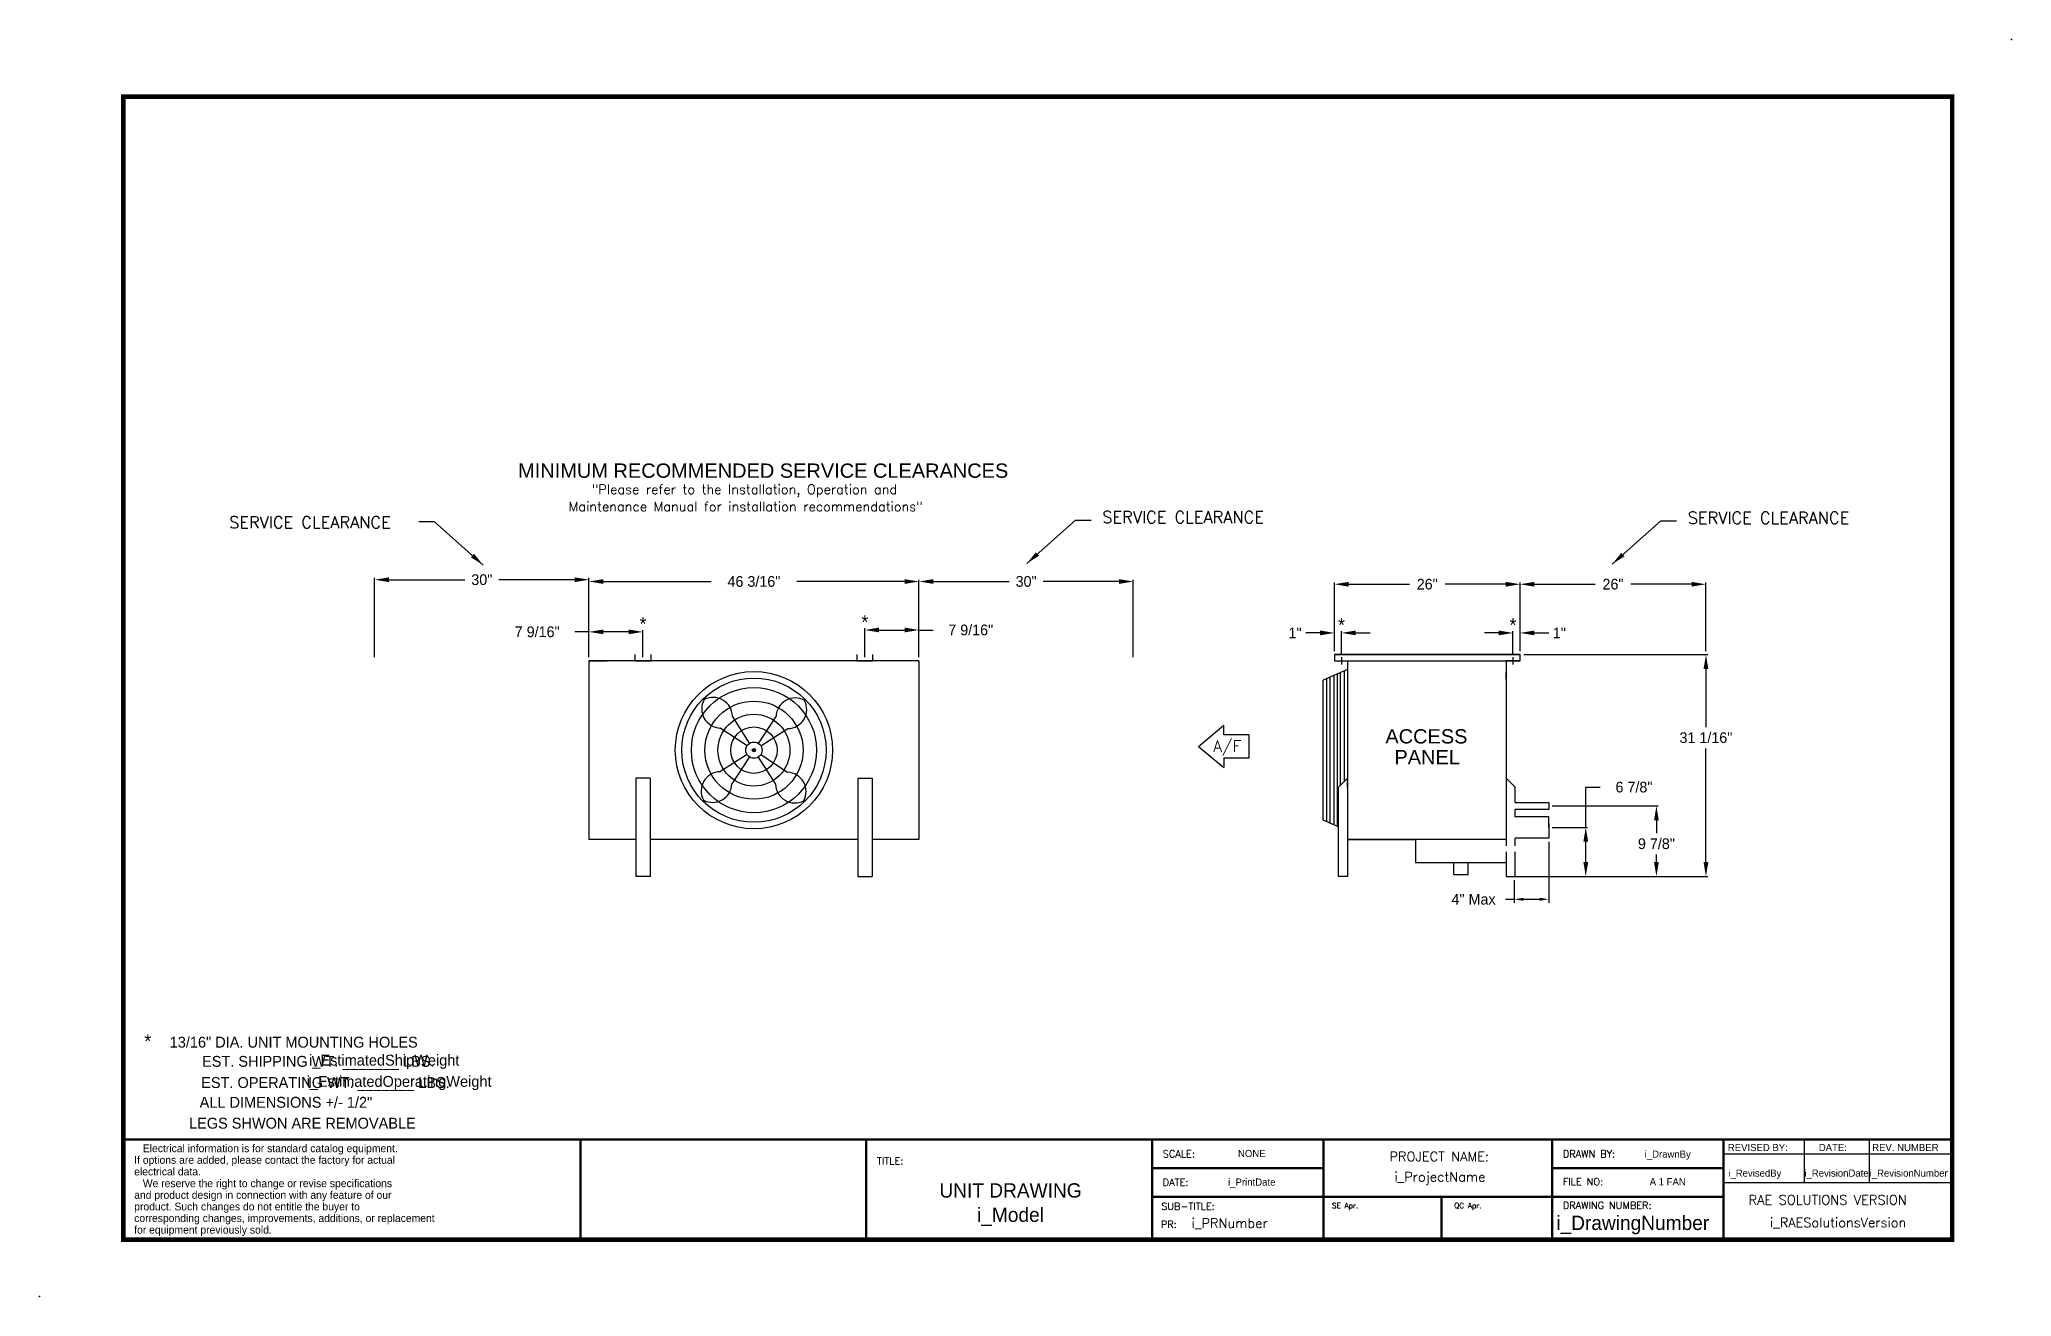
# Model space of a CAD drawing. Extents: x -1 to 275, y -26 to 150.
import ezdxf
from ezdxf.enums import TextEntityAlignment as Align

# ---------------------------------------------------------------- set-up
doc = ezdxf.new("R2010")
doc.units = 0
doc.header["$MEASUREMENT"] = 0
doc.layers.get('0').update_dxf_attribs({"linetype": 'CONTINUOUS'})
doc.layers.get('Defpoints').update_dxf_attribs({"linetype": 'CONTINUOUS'})
doc.layers.add('0 Unit', color=7, linetype='CONTINUOUS')
doc.styles.add('dimentions', font='arial.ttf')
doc.styles.add('SIMPLEX', font='SIMPLEX')
doc.dimstyles.get("Standard").update_dxf_attribs({"dimtxt": 1.5, "dimasz": 2, "dimexe": 0.25, "dimexo": 0.5, "dimgap": 0.75, "dimtad": 0, "dimtih": 1, "dimtoh": 1, "dimdec": 4, "dimzin": 0, "dimdsep": 46, "dimlunit": 5, "dimtxsty": 'STANDARD', "dimcen": 0.125, "dimclrd": 1, "dimclre": 1, "dimclrt": 1, "dimadec": 0, "dimazin": 0, "dimtfac": 1, "dimtdec": 4, "dimtofl": 0, "dimtmove": 0, "dimatfit": 3, "dimfxl": 1, "dimfrac": 2, "dimtolj": 1, "dimtzin": 0, "dimarcsym": 0})

# ---------------------------------------------------------------- blocks, each defined once
blk = doc.blocks.new('*D20')
at = {"layer": '0 Unit', "lineweight": -2}
for p, q in [((76.19, 63.27), (76.19, 74.13)), ((78.19, 73.88), (93.28, 73.88)), ((120.38, 73.88), (105.28, 73.88)), ((122.38, 63.27), (122.38, 74.13))]:
    blk.add_line(p, q, dxfattribs=at)
at = {"layer": '0 Unit'}
for points in [[(78.19, 74.21), (78.19, 73.55), (76.19, 73.88)], [(120.38, 74.21), (120.38, 73.55), (122.38, 73.88)]]:
    blk.add_solid(points, dxfattribs=at)
at = {"layer": 'Defpoints', "color": 0}
for p in [(122.38, 73.88), (76.19, 62.77), (122.38, 62.77)]:
    blk.add_point(p, dxfattribs=at)
at = {"layer": '0 Unit', "insert": (99.28, 73.88), "char_height": 1.5, "attachment_point": 5}
blk.add_mtext('\\A1;46 3/16"', dxfattribs=at)
blk = doc.blocks.new('*D21')
at = {"layer": '0 Unit', "lineweight": -2}
for p, q in [((76.19, 66.83), (74.19, 66.83)), ((76.19, 63.27), (76.19, 67.08)), ((81.75, 66.83), (78.19, 66.83)), ((83.75, 63.27), (83.75, 67.08))]:
    blk.add_line(p, q, dxfattribs=at)
at = {"layer": '0 Unit'}
for points in [[(78.19, 67.16), (78.19, 66.5), (76.19, 66.83)], [(81.75, 67.16), (81.75, 66.5), (83.75, 66.83)]]:
    blk.add_solid(points, dxfattribs=at)
at = {"layer": 'Defpoints', "color": 0}
for p in [(76.19, 66.83), (76.19, 62.77), (83.75, 62.77)]:
    blk.add_point(p, dxfattribs=at)
at = {"layer": '0 Unit', "insert": (68.94, 66.83), "char_height": 1.5, "attachment_point": 5}
blk.add_mtext('\\A1;7 9/16"', dxfattribs=at)
blk = doc.blocks.new('*D22')
at = {"layer": '0 Unit', "lineweight": -2}
for p, q in [((114.81, 63.27), (114.81, 67.34)), ((116.81, 67.09), (120.38, 67.09)), ((122.38, 63.27), (122.38, 67.34)), ((122.38, 67.09), (124.38, 67.09))]:
    blk.add_line(p, q, dxfattribs=at)
at = {"layer": '0 Unit'}
for points in [[(116.81, 67.43), (116.81, 66.76), (114.81, 67.09)], [(120.38, 67.43), (120.38, 66.76), (122.38, 67.09)]]:
    blk.add_solid(points, dxfattribs=at)
at = {"layer": 'Defpoints', "color": 0}
for p in [(122.38, 67.09), (114.81, 62.77), (122.38, 62.77)]:
    blk.add_point(p, dxfattribs=at)
at = {"layer": '0 Unit', "insert": (129.63, 67.09), "char_height": 1.5, "attachment_point": 5}
blk.add_mtext('\\A1;7 9/16"', dxfattribs=at)
blk = doc.blocks.new('*D23')
at = {"layer": '0 Unit', "lineweight": -2}
for p, q in [((46.19, 63.27), (46.19, 74.38)), ((48.19, 74.13), (58.81, 74.13)), ((74.19, 74.13), (63.56, 74.13)), ((76.19, 63.27), (76.19, 74.38))]:
    blk.add_line(p, q, dxfattribs=at)
at = {"layer": '0 Unit'}
for points in [[(48.19, 74.46), (48.19, 73.8), (46.19, 74.13)], [(74.19, 74.46), (74.19, 73.8), (76.19, 74.13)]]:
    blk.add_solid(points, dxfattribs=at)
at = {"layer": 'Defpoints', "color": 0}
for p in [(76.19, 74.13), (46.19, 62.77), (76.19, 62.77)]:
    blk.add_point(p, dxfattribs=at)
at = {"layer": '0 Unit', "insert": (61.19, 74.13), "char_height": 1.5, "attachment_point": 5}
blk.add_mtext('\\A1;30"', dxfattribs=at)
blk = doc.blocks.new('*D24')
at = {"layer": '0 Unit', "lineweight": -2}
for p, q in [((122.38, 63.27), (122.38, 74.13)), ((124.38, 73.88), (135, 73.88)), ((150.38, 73.88), (139.75, 73.88)), ((152.38, 63.27), (152.38, 74.13))]:
    blk.add_line(p, q, dxfattribs=at)
at = {"layer": '0 Unit'}
for points in [[(124.38, 74.21), (124.38, 73.55), (122.38, 73.88)], [(150.38, 74.21), (150.38, 73.55), (152.38, 73.88)]]:
    blk.add_solid(points, dxfattribs=at)
at = {"layer": 'Defpoints', "color": 0}
for p in [(152.38, 73.88), (122.38, 62.77), (152.38, 62.77)]:
    blk.add_point(p, dxfattribs=at)
at = {"layer": '0 Unit', "insert": (137.38, 73.88), "char_height": 1.5, "attachment_point": 5}
blk.add_mtext('\\A1;30"', dxfattribs=at)
blk = doc.blocks.new('*D27')
at = {"lineweight": -2}
for p, q in [((207.03, 63.64), (232.79, 63.64)), ((232.54, 61.64), (232.54, 53.51)), ((232.54, 34.59), (232.54, 50.51)), ((205.72, 32.59), (232.79, 32.59))]:
    blk.add_line(p, q, dxfattribs=at)
for points in [[(232.21, 61.64), (232.88, 61.64), (232.54, 63.64)], [(232.21, 34.59), (232.88, 34.59), (232.54, 32.59)]]:
    blk.add_solid(points)
at = {"layer": 'Defpoints', "color": 0}
for p in [(206.53, 63.64), (205.22, 32.59), (232.54, 32.59)]:
    blk.add_point(p, dxfattribs=at)
at = {"insert": (232.54, 52.01), "char_height": 1.5, "attachment_point": 5}
blk.add_mtext('\\A1;31 1/16"', dxfattribs=at)
blk = doc.blocks.new('*D28')
at = {"lineweight": -2}
for p, q in [((180.53, 64.14), (180.53, 73.75)), ((182.53, 73.5), (191.03, 73.5)), ((204.53, 73.5), (196.03, 73.5)), ((206.53, 64.14), (206.53, 73.75))]:
    blk.add_line(p, q, dxfattribs=at)
for points in [[(182.53, 73.83), (182.53, 73.16), (180.53, 73.5)], [(204.53, 73.83), (204.53, 73.16), (206.53, 73.5)]]:
    blk.add_solid(points)
at = {"layer": 'Defpoints', "color": 0}
for p in [(206.53, 73.5), (180.53, 63.64), (206.53, 63.64)]:
    blk.add_point(p, dxfattribs=at)
at = {"insert": (193.53, 73.5), "char_height": 1.5, "attachment_point": 5}
blk.add_mtext('\\A1;26"', dxfattribs=at)
blk = doc.blocks.new('*D29')
at = {"lineweight": -2}
for p, q in [((178.53, 66.68), (176.53, 66.68)), ((180.53, 64.14), (180.53, 66.93)), ((181.53, 63.77), (181.53, 66.93)), ((183.53, 66.68), (185.53, 66.68))]:
    blk.add_line(p, q, dxfattribs=at)
for points in [[(178.53, 67.02), (178.53, 66.35), (180.53, 66.68)], [(183.53, 67.02), (183.53, 66.35), (181.53, 66.68)]]:
    blk.add_solid(points)
at = {"layer": 'Defpoints', "color": 0}
for p in [(180.53, 66.68), (180.53, 63.64), (181.53, 63.27)]:
    blk.add_point(p, dxfattribs=at)
at = {"insert": (175.03, 66.68), "char_height": 1.5, "attachment_point": 5}
blk.add_mtext('\\A1;1"', dxfattribs=at)
blk = doc.blocks.new('*D30')
at = {"lineweight": -2}
for p, q in [((203.53, 66.68), (201.53, 66.68)), ((205.53, 63.77), (205.53, 66.93)), ((206.53, 64.14), (206.53, 66.93)), ((208.53, 66.68), (210.53, 66.68))]:
    blk.add_line(p, q, dxfattribs=at)
for points in [[(203.53, 67.02), (203.53, 66.35), (205.53, 66.68)], [(208.53, 67.02), (208.53, 66.35), (206.53, 66.68)]]:
    blk.add_solid(points)
at = {"layer": 'Defpoints', "color": 0}
for p in [(206.53, 66.68), (206.53, 63.64), (205.53, 63.27)]:
    blk.add_point(p, dxfattribs=at)
at = {"insert": (212.03, 66.68), "char_height": 1.5, "attachment_point": 5}
blk.add_mtext('\\A1;1"', dxfattribs=at)
blk = doc.blocks.new('*D31')
at = {"lineweight": -2}
for p, q in [((206.53, 64.14), (206.53, 73.75)), ((208.53, 73.5), (217.03, 73.5)), ((230.53, 73.5), (222.03, 73.5)), ((232.53, 64.14), (232.53, 73.75))]:
    blk.add_line(p, q, dxfattribs=at)
for points in [[(208.53, 73.83), (208.53, 73.16), (206.53, 73.5)], [(230.53, 73.83), (230.53, 73.16), (232.53, 73.5)]]:
    blk.add_solid(points)
at = {"layer": 'Defpoints', "color": 0}
for p in [(232.53, 73.5), (206.53, 63.64), (232.53, 63.64)]:
    blk.add_point(p, dxfattribs=at)
at = {"insert": (219.53, 73.5), "char_height": 1.5, "attachment_point": 5}
blk.add_mtext('\\A1;26"', dxfattribs=at)
blk = doc.blocks.new('*D32')
at = {"linetype": 'Continuous', "lineweight": -2}
for p, q in [((211.03, 42.46), (225.86, 42.46)), ((225.61, 40.46), (225.61, 38.66)), ((225.61, 34.59), (225.61, 35.66)), ((206.34, 32.59), (225.86, 32.59))]:
    blk.add_line(p, q, dxfattribs=at)
at = {"linetype": 'Continuous'}
for points in [[(225.28, 40.46), (225.94, 40.46), (225.61, 42.46)], [(225.28, 34.59), (225.94, 34.59), (225.61, 32.59)]]:
    blk.add_solid(points, dxfattribs=at)
at = {"layer": 'Defpoints', "color": 0, "linetype": 'Continuous'}
for p in [(210.53, 42.46), (225.61, 42.46), (205.84, 32.59)]:
    blk.add_point(p, dxfattribs=at)
at = {"linetype": 'Continuous', "insert": (225.61, 37.16), "char_height": 1.5, "attachment_point": 5}
blk.add_mtext('\\A1;9 7/8"', dxfattribs=at)
blk = doc.blocks.new('*D33')
at = {"lineweight": -2}
for p, q in [((215.72, 39.46), (215.72, 45.09)), ((215.72, 45.09), (217.72, 45.09)), ((211.03, 39.46), (215.97, 39.46)), ((215.72, 34.59), (215.72, 37.46)), ((211.03, 32.59), (215.97, 32.59))]:
    blk.add_line(p, q, dxfattribs=at)
for points in [[(215.39, 37.46), (216.06, 37.46), (215.72, 39.46)], [(215.39, 34.59), (216.06, 34.59), (215.72, 32.59)]]:
    blk.add_solid(points)
at = {"layer": 'Defpoints', "color": 0}
for p in [(210.53, 39.46), (215.72, 39.46), (210.53, 32.59)]:
    blk.add_point(p, dxfattribs=at)
at = {"insert": (222.47, 45.09), "char_height": 1.5, "attachment_point": 5}
blk.add_mtext('\\A1;6 7/8"', dxfattribs=at)

msp = doc.modelspace()

# ---------------------------------------------------------------- linework, layer by layer
at = {"lineweight": 30}
for p, q in [((180.52825, 63.64308), (183.77825, 63.64308)), ((180.52825, 63.64308), (206.52825, 63.64308)), ((180.52825, 63.64308), (180.52825, 62.76808)), ((206.52825, 63.64308), (180.52825, 63.64308)), ((206.52825, 62.76808), (206.52825, 63.64308)), ((182.372, 61.53865), (178.9849, 60.08704)), ((180.52825, 62.76808), (206.52825, 62.76808)), ((180.92038, 60.91653), (180.92038, 39.61962)), ((181.40425, 45.37334), (181.40425, 61.1239)), ((181.88813, 61.33128), (181.88813, 45.85721)), ((178.9849, 40.44912), (178.9849, 60.08704)), ((179.46877, 40.24175), (179.46877, 60.29441)), ((179.95264, 40.03437), (179.95264, 60.50178)), ((180.43651, 60.70916), (180.43651, 39.827)), ((161.51557, 50.80347), (165.05675, 53.75434)), ((165.05675, 52.42645), (165.05675, 53.75434)), ((161.51557, 50.80347), (165.05675, 47.85259)), ((168.59794, 52.42645), (165.05675, 52.42645)), ((168.59794, 49.18049), (168.59794, 52.42645)), ((165.05675, 49.18049), (165.05675, 47.85259)), ((165.05675, 49.18049), (168.59794, 49.18049)), ((181.122, 39.53322), (178.9849, 40.44912))]:
    msp.add_line(p, q, dxfattribs=at)
for p, q in [((180.52825, 62.76808), (181.52825, 62.76808)), ((181.52825, 63.26808), (181.52825, 62.26808)), ((182.372, 62.76808), (182.372, 37.76808)), ((182.372, 62.76808), (182.372, 32.59108)), ((182.372, 61.53865), (182.372, 38.9975)), ((206.52825, 62.76808), (204.59075, 62.76808)), ((204.59075, 62.76808), (204.59075, 37.76808)), ((204.59075, 62.76808), (204.59075, 36.89308)), ((204.59075, 60.20558), (204.59075, 61.20558)), ((205.52825, 63.26808), (205.52825, 62.26808)), ((182.372, 46.34108), (181.122, 45.09108)), ((181.122, 32.59108), (181.122, 45.09108)), ((182.372, 45.09108), (182.372, 46.34108)), ((204.59075, 46.34108), (205.84075, 45.09108)), ((205.84075, 42.95558), (205.84075, 45.09108)), ((205.84075, 42.95558), (210.52825, 42.95558)), ((205.84075, 40.95558), (205.84075, 41.95558)), ((210.52825, 41.95558), (205.84075, 41.95558)), ((210.52825, 42.95558), (210.52825, 41.95558)), ((210.52825, 40.95558), (205.84075, 40.95558)), ((210.52825, 39.45558), (210.52825, 40.95558)), ((210.52825, 39.95558), (210.52825, 38.95558)), ((210.52825, 39.45558), (210.52825, 37.95558)), ((204.59075, 37.76808), (182.372, 37.76808)), ((182.372, 37.76808), (191.872, 37.76808)), ((191.872, 37.76808), (191.872, 35.14308)), ((204.59075, 37.76808), (204.59075, 36.89308)), ((204.59075, 36.01808), (204.59075, 35.20558)), ((204.59075, 36.01808), (204.59075, 32.59108)), ((205.84075, 36.89308), (205.84075, 37.95558)), ((210.52825, 37.95558), (205.84075, 37.95558)), ((205.84075, 32.59108), (205.84075, 36.01808)), ((191.872, 35.14308), (191.872, 34.51808)), ((191.872, 34.51808), (204.59075, 34.51808)), ((197.22431, 34.51808), (197.22431, 32.87895)), ((197.22431, 34.51808), (199.23843, 34.51808)), ((199.23843, 32.87895), (199.23843, 34.51808)), ((182.372, 32.59108), (181.122, 32.59108)), ((197.22431, 32.87895), (199.23843, 32.87895)), ((204.59075, 32.59108), (205.84075, 32.59108)), ((75.00775, -18.24898), (75.00775, -4.24912)), ((115.00735, -18.24898), (115.00735, -4.24912)), ((155.00695, -4.24912), (235.00615, -4.24912)), ((155.00695, -18.24898), (155.00695, -4.24912)), ((179.00671, -4.24912), (179.00671, -18.24898)), ((211.00639, -4.24912), (211.00639, -12.24904)), ((235.00615, -4.24912), (235.00615, -18.24898)), ((235.00615, -4.24912), (267.00583, -4.24912)), ((235.00615, -4.24912), (235.00615, -6.2491)), ((246.29697, -4.24912), (246.29697, -10.24906)), ((255.38999, -4.24912), (255.38999, -10.24906)), ((179.00671, -8.24908), (155.00695, -8.24908)), ((211.00639, -8.24908), (235.00615, -8.24908)), ((211.00639, -12.24904), (211.00639, -8.24908)), ((235.00615, -6.2491), (267.00583, -6.2491)), ((235.00615, -10.24906), (267.00583, -10.24906)), ((235.00615, -12.24904), (155.00695, -12.24904)), ((195.50654, -12.24904), (195.50654, -18.24898)), ((211.00639, -12.24904), (211.00639, -18.24898))]:
    msp.add_line(p, q)
at = {"linetype": 'Continuous'}
for p, q in [((210.52825, 37.45558), (210.52825, 28.89124)), ((205.71575, 32.09108), (205.71575, 28.89124)), ((204.46575, 29.39124), (205.71575, 29.39124)), ((206.96575, 29.39124), (209.27825, 29.39124))]:
    msp.add_line(p, q, dxfattribs=at)
for points, const_width in [([(11.00839, -18.24898), (267.00583, -18.24898), (267.00583, 141.74942), (11.00839, 141.74942), (11.00839, -18.24898)], 0.63999), ([(75.38609, -4.24912), (11.00839, -4.24912)], 0.32), ([(267.00583, -4.24912), (75.00775, -4.24912), (75.00775, -18.24898)], 0.32), ([(115.00735, -4.24912), (115.00735, -18.24898)], 0.32), ([(155.00695, -4.24912), (155.00695, -18.24898)], 0.32), ([(179.00671, -4.24912), (179.00671, -18.24898)], 0.32), ([(211.00639, -4.24912), (211.00639, -18.24898)], 0.32), ([(235.00615, -18.24898), (235.00615, -4.24912), (267.00583, -4.24912)], 0.32), ([(179.00671, -8.24908), (155.00695, -8.24908)], 0.32), ([(235.00615, -8.24908), (211.00639, -8.24908), (211.00639, -18.24898)], 0.32), ([(235.00615, -12.24904), (155.00695, -12.24904)], 0.32), ([(195.50654, -12.24904), (195.50654, -18.24898)], 0.32)]:
    msp.add_lwpolyline(points, dxfattribs=dict(const_width=const_width))
for p in [(275.32331, 149.77171), (235.00615, -18.24898), (-0.73372, -26.22829)]:
    msp.add_point(p)
for points in [[(206.96575, 29.59958), (206.96575, 29.18291), (205.71575, 29.39124)], [(209.27825, 29.59958), (209.27825, 29.18291), (210.52825, 29.39124)]]:
    msp.add_solid(points, dxfattribs=at)
at = {"layer": '0 Unit'}
for p, q in [((82.62547, 63.64308), (82.62547, 62.76808)), ((84.87547, 62.76808), (84.87547, 63.64308)), ((113.68797, 63.64308), (113.68797, 62.76808)), ((115.93797, 62.76808), (115.93797, 63.64308)), ((122.37547, 62.76808), (76.18797, 62.76808)), ((76.18797, 62.76808), (76.18797, 37.76808)), ((76.18797, 62.76808), (78.75047, 62.76808)), ((76.18797, 62.76808), (76.18797, 41.8462)), ((82.62547, 62.76808), (84.87547, 62.76808)), ((113.68797, 62.76808), (115.93797, 62.76808)), ((122.37547, 62.76808), (119.75047, 62.76808)), ((122.37547, 62.76808), (122.37547, 37.76808)), ((82.75047, 46.34108), (82.75047, 32.59108)), ((84.75047, 46.34108), (82.75047, 46.34108)), ((84.75047, 46.34108), (84.75047, 32.59108)), ((113.81297, 46.34108), (113.81297, 32.59108)), ((113.81297, 46.34108), (115.81297, 46.34108)), ((115.81297, 46.34108), (115.81297, 32.59108)), ((82.75047, 37.76808), (76.18797, 37.76808)), ((113.81297, 37.76808), (84.75047, 37.76808)), ((122.37547, 37.76808), (115.81297, 37.76808)), ((84.75047, 32.59108), (82.75047, 32.59108)), ((113.81297, 32.59108), (115.81297, 32.59108))]:
    msp.add_line(p, q, dxfattribs=at)
at = {"layer": '0 Unit', "lineweight": 30}
for p, q in [((98.3279, 50.89378), (94.56806, 53.36023)), ((98.67014, 51.23101), (96.25935, 55.02678)), ((99.90743, 51.2219), (102.37387, 54.98174)), ((100.24466, 50.87966), (104.04043, 53.29045)), ((98.31879, 49.65649), (94.52302, 47.2457)), ((98.65602, 49.31426), (96.18957, 45.55442)), ((99.89331, 49.30514), (102.3041, 45.50937)), ((100.23554, 49.64237), (103.99538, 47.17593))]:
    msp.add_line(p, q, dxfattribs=at)
for radius in [11.00415, 10.10163, 8.75546, 6.8686, 5.03159, 3.24829, 1.14074, 0.22515]:
    msp.add_circle((99.28172, 50.26808), radius, dxfattribs=at)
for centre, start, end in [((94.67076, 56.05161), 151.3003537, 267.814713), ((93.56674, 54.96374), 1.3411738, 117.8555331), ((105.06525, 54.87904), 61.3003537, 177.814713), ((103.97739, 55.98305), 271.3411738, 27.8555331), ((94.58606, 44.5531), 91.3411738, 207.8555331), ((103.89268, 44.48454), 331.3003537, 87.814713), ((93.49819, 45.65712), 241.3003537, 357.814713), ((104.9967, 45.57241), 181.3411738, 297.8555331)]:
    msp.add_arc(centre, 2.69334, start, end, dxfattribs=at)
msp.add_point((99.28172, 50.26808), dxfattribs=at)
msp.add_point((99.28172, 50.26808), dxfattribs=at)
msp.add_point((99.28172, 50.26808), dxfattribs=at)

# ---------------------------------------------------------------- texts
at = {"lineweight": 30}
for s, height, style, p in [('MINIMUM RECOMMENDED SERVICE CLEARANCES', 1.99998, 'dimentions', (66.27873, 88.40431)), ('ACCESS', 2, 'dimentions', (187.67187, 51.20287)), ('A/F', 1.577, 'SIMPLEX', (163.56821, 50.04082)), ('PANEL', 2, 'dimentions', (188.9367, 48.29619)), ('SE Apr.', 0.749993, 'SIMPLEX', (180.18161, -13.86548)), ('QC Apr.', 0.749993, 'SIMPLEX', (197.3109, -13.86548))]:
    msp.add_text(s, height=height, dxfattribs=dict(at, style=style)).set_placement(p)
at = {"style": 'SIMPLEX'}
for s, p in [('"Please refer to the Installation, Operation and', (97.96022, 86.11678)), ('Maintenance Manual for installation recommendations"', (98.11862, 83.7097)), ('PROJECT NAME:', (195.20741, -7.28234)), ('i_ProjectName', (195.30839, -10.12478)), ('i_RAESolutionsVersion', (251.039, -16.51847))]:
    msp.add_text(s, height=1.3279867, dxfattribs=at).set_placement(p, align=Align.CENTER)
for s, height, p in [('*', 1.87063, (181.53091, 66.86056)), ('*', 1.87063, (205.53091, 66.86056)), ('*', 1.87063, (14.43273, 8.59911)), ('EST. SHIPPING WT. _______ LBS.', 1.5199848, (38.29451, 5.94276)), ('i_EstimatedShipWeight', 1.5217292, (47.53306, 6.1088)), ('EST. OPERATING WT. _______ LBS.', 1.5199848, (39.3038, 2.96957)), ('i_EstimatedOperatingWeight', 1.5199848, (49.61287, 3.13561)), ('ALL DIMENSIONS +/- 1/2"', 1.5199848, (33.76916, 0.21106)), ('LEGS SHWON ARE REMOVABLE', 1.5199848, (36.07111, -2.72097)), ('NONE', 0.99999, (168.9697, -6.69626)), ('i_DrawnBy', 0.99999, (227.19398, -6.78205)), ('UNIT DRAWING', 1.99998, (135.19615, -12.36641)), ('i_PrintDate', 0.99999, (168.9697, -10.69622)), ('A 1 FAN', 0.99999, (227.19398, -10.65101)), ('i_RevisedBy', 0.99999, (239.38829, -9.44688)), ('i_RevisionDate', 0.99999, (250.82045, -9.44688)), ('i_RevisionNumber', 0.99999, (260.91886, -9.44688)), ('i_Model', 1.99998, (135.19615, -15.77508)), ('i_DrawingNumber', 1.99998, (222.29665, -16.91083))]:
    msp.add_text(s, height=height).set_placement(p, align=Align.CENTER)
for s, height, p in [('13/16" DIA. UNIT MOUNTING HOLES', 1.5199848, (17.49994, 8.62543)), ('REVISED BY:', 0.99999, (235.6064, -5.86122)), ('DATE:', 0.99999, (248.34057, -5.86122)), ('REV. NUMBER', 0.99999, (255.81864, -5.86122))]:
    msp.add_text(s, height=height).set_placement(p)
at = {"lineweight": 25}
for s, p in [('   Electrical information is for standard catalog equipment.', (12.5281, -6.0153)), ('electrical data.', (12.5281, -9.26715)), ('If options are added, please contact the factory for actual', (12.5281, -7.64122)), ('   We reserve the right to change or revise specifications', (12.5281, -10.91358)), ('and product design in connection with any feature of our', (12.5281, -12.53951)), ('product. Such changes do not entitle the buyer to', (12.5281, -14.16543)), ('for equipment previously sold.', (12.5281, -17.41729)), ('corresponding changes, improvements, additions, or replacement ', (12.5281, -15.79136))]:
    msp.add_text(s, height=1.083951, dxfattribs=at).set_placement(p)
at = {"style": 'SIMPLEX'}
for s, height, p in [('TITLE:', 0.99999, (116.50733, -7.74909)), ('SCALE:', 0.99999, (156.50693, -6.7491)), ('DRAWN BY:', 0.99999, (212.50637, -6.7491)), ('DATE:', 0.99999, (156.50693, -10.74906)), ('FILE NO:', 0.99999, (212.50637, -10.65238)), ('SUB-TITLE:', 0.99999, (156.29024, -14.08915)), ('DRAWING NUMBER:', 0.99999, (212.50637, -13.96772)), ('RAE SOLUTIONS VERSION', 1.3279867, (238.51201, -13.36304)), ('i_PRNumber', 1.327987, (160.55975, -16.618))]:
    msp.add_text(s, height=height, dxfattribs=at).set_placement(p)
msp.add_text('PR:', height=0.99999, dxfattribs=at).set_placement((158.46593, -16.618), align=Align.RIGHT)
at = {"insert": (229.99335, 83.63445), "char_height": 1.66, "width": 34.6701003, "attachment_point": 1, "style": 'SIMPLEX'}
msp.add_mtext('SERVICE CLEARANCE', dxfattribs=at)
at = {"linetype": 'Continuous', "insert": (200.01226, 29.39124), "char_height": 1.5, "attachment_point": 5}
msp.add_mtext('4" Max', dxfattribs=at)
at = {"layer": '0 Unit'}
for p in [(114.81563, 67.27056), (83.75313, 67.00888)]:
    msp.add_text('*', height=1.87063, dxfattribs=at).set_placement(p, align=Align.CENTER)
at = {"layer": '0 Unit', "char_height": 1.66, "width": 34.6701003, "attachment_point": 1, "style": 'SIMPLEX'}
for insert in [(25.82394, 82.99356), (148.05117, 83.72405)]:
    msp.add_mtext('SERVICE CLEARANCE', dxfattribs=dict(at, insert=insert))

# ---------------------------------------------------------------- dimensions: what is measured, and where the dimension line sits
for base, p1, p2, picture, middle in [((206.52825, 73.49778), (180.52825, 63.64308), (206.52825, 63.64308), '*D28', (193.52825, 73.49778)), ((232.52825, 73.49778), (206.52825, 63.64308), (232.52825, 63.64308), '*D31', (219.52825, 73.49778)), ((180.52825, 66.68266), (181.52825, 63.26808), (180.52825, 63.64308), '*D29', (175.02825, 66.68266)), ((206.52825, 66.68266), (205.52825, 63.26808), (206.52825, 63.64308), '*D30', (212.02825, 66.68266))]:
    dim = msp.add_linear_dim(base=base, p1=p1, p2=p2, dimstyle='Standard', override={"dimpost": '"', "dimclrd": 256, "dimclre": 256, "dimclrt": 256})
    dim.commit()
    dim.dimension.update_dxf_attribs({"geometry": picture, "text_midpoint": middle})
for base, p1, p2, picture, middle in [((232.54178, 32.59108), (206.52825, 63.64308), (205.21575, 32.59108), '*D27', (232.54178, 52.01079)), ((215.72402, 39.45558), (210.52825, 32.59108), (210.52825, 39.45558), '*D33', (222.47402, 45.0928))]:
    dim = msp.add_linear_dim(base=base, p1=p1, p2=p2, angle=90, dimstyle='Standard', override={"dimpost": '"', "dimclrd": 256, "dimclre": 256, "dimclrt": 256})
    dim.commit()
    dim.dimension.update_dxf_attribs({"geometry": picture, "text_midpoint": middle, "dimtype": 160})
at = {"linetype": 'Continuous'}
dim = msp.add_linear_dim(base=(225.60917, 42.45558), p1=(205.84075, 32.59108), p2=(210.52825, 42.45558), angle=90, dimstyle='Standard', override={"dimpost": '"', "dimclrd": 256, "dimclre": 256, "dimclrt": 256}, dxfattribs=at)
dim.commit()
dim.dimension.update_dxf_attribs({"geometry": '*D32', "text_midpoint": (225.60917, 37.15848), "dimtype": 160})
at = {"layer": '0 Unit'}
for base, p1, p2, picture, middle in [((76.18797, 74.13137), (46.18797, 62.76808), (76.18797, 62.76808), '*D23', (61.18797, 74.13137)), ((122.37547, 73.88137), (76.18797, 62.76808), (122.37547, 62.76808), '*D20', (99.28172, 73.88137)), ((152.37547, 73.88137), (122.37547, 62.76808), (152.37547, 62.76808), '*D24', (137.37547, 73.88137)), ((76.18797, 66.83097), (83.75047, 62.76808), (76.18797, 62.76808), '*D21', (68.93797, 66.83097)), ((122.37547, 67.09266), (114.81297, 62.76808), (122.37547, 62.76808), '*D22', (129.62547, 67.09266))]:
    dim = msp.add_linear_dim(base=base, p1=p1, p2=p2, dimstyle='Standard', override={"dimpost": '"', "dimclrd": 256, "dimclre": 256, "dimclrt": 256}, dxfattribs=at)
    dim.commit()
    dim.dimension.update_dxf_attribs({"geometry": picture, "text_midpoint": middle})

# ---------------------------------------------------------------- leaders
msp.add_leader([(219.41813, 76.31323), (226.24612, 82.37612), (228.43782, 82.37612)], dimstyle='Standard', override={"dimgap": 0.09, "dimtad": 0, "dimclrd": 256})
for points in [[(61.3732, 76.18997), (54.54521, 82.25286), (52.35351, 82.25286)], [(137.47595, 76.40282), (144.30394, 82.46572), (146.49564, 82.46572)]]:
    msp.add_leader(points, dimstyle='Standard', override={"dimgap": 0.09, "dimtad": 0, "dimclrd": 256}, dxfattribs=at)

doc.saveas('drawing.dxf')
